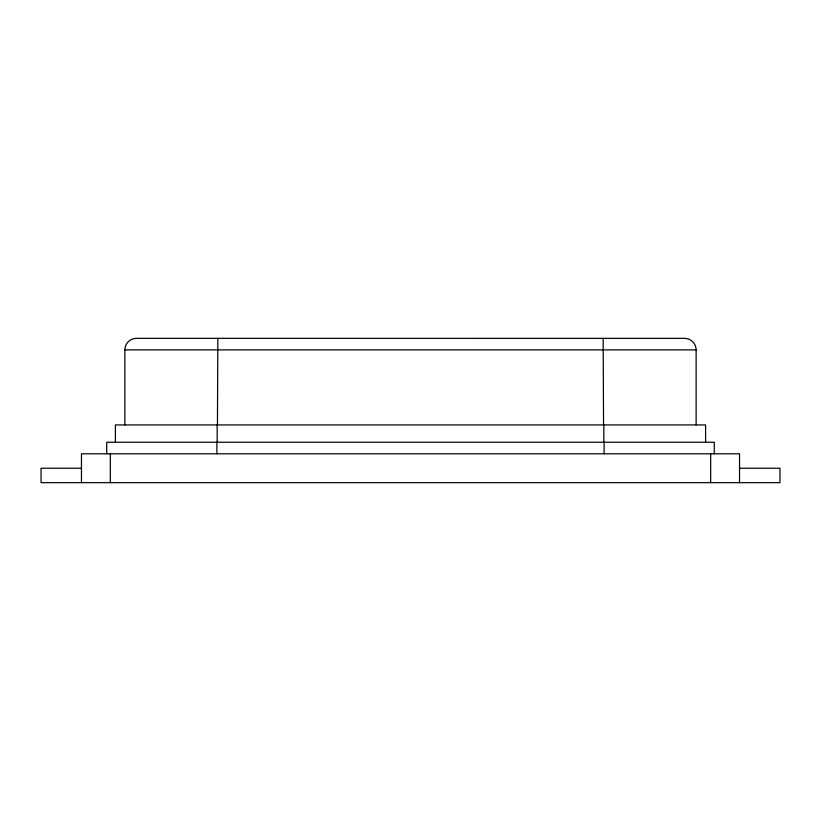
<?xml version="1.0" encoding="UTF-8"?>
<svg xmlns="http://www.w3.org/2000/svg" width="821" height="821" viewBox="0 0 821 821"><rect width="100%" height="100%" fill="white"/><g stroke="black" fill="none" stroke-linecap="round" stroke-linejoin="round"><path stroke-width="1.23" d="M217.832 338.344L217.452 424.929M81.464 468.227L41.05 468.227L41.05 482.656L779.95 482.656L779.95 468.227L739.536 468.227M603.168 338.344L603.548 424.929M739.536 482.656L739.536 453.797L81.464 453.797L81.464 482.656M714.28 453.797L714.28 442.252L106.72 442.252L106.72 453.797M710.678 453.797L710.678 482.656M705.598 442.252L705.598 424.929L115.402 424.929L115.402 442.252M696.126 424.929L696.126 349.89L124.874 349.89L124.874 424.929M604.112 442.252L604.112 453.797M603.825 424.929L603.825 442.252M217.175 424.929L217.175 442.252M216.888 442.252L216.888 453.797M110.322 453.797L110.322 482.656M696.136 349.89A11.576 11.515 -90 0 0 684.581 338.365L136.419 338.344A11.576 11.515 -90 0 0 124.864 349.89"/></g></svg>
